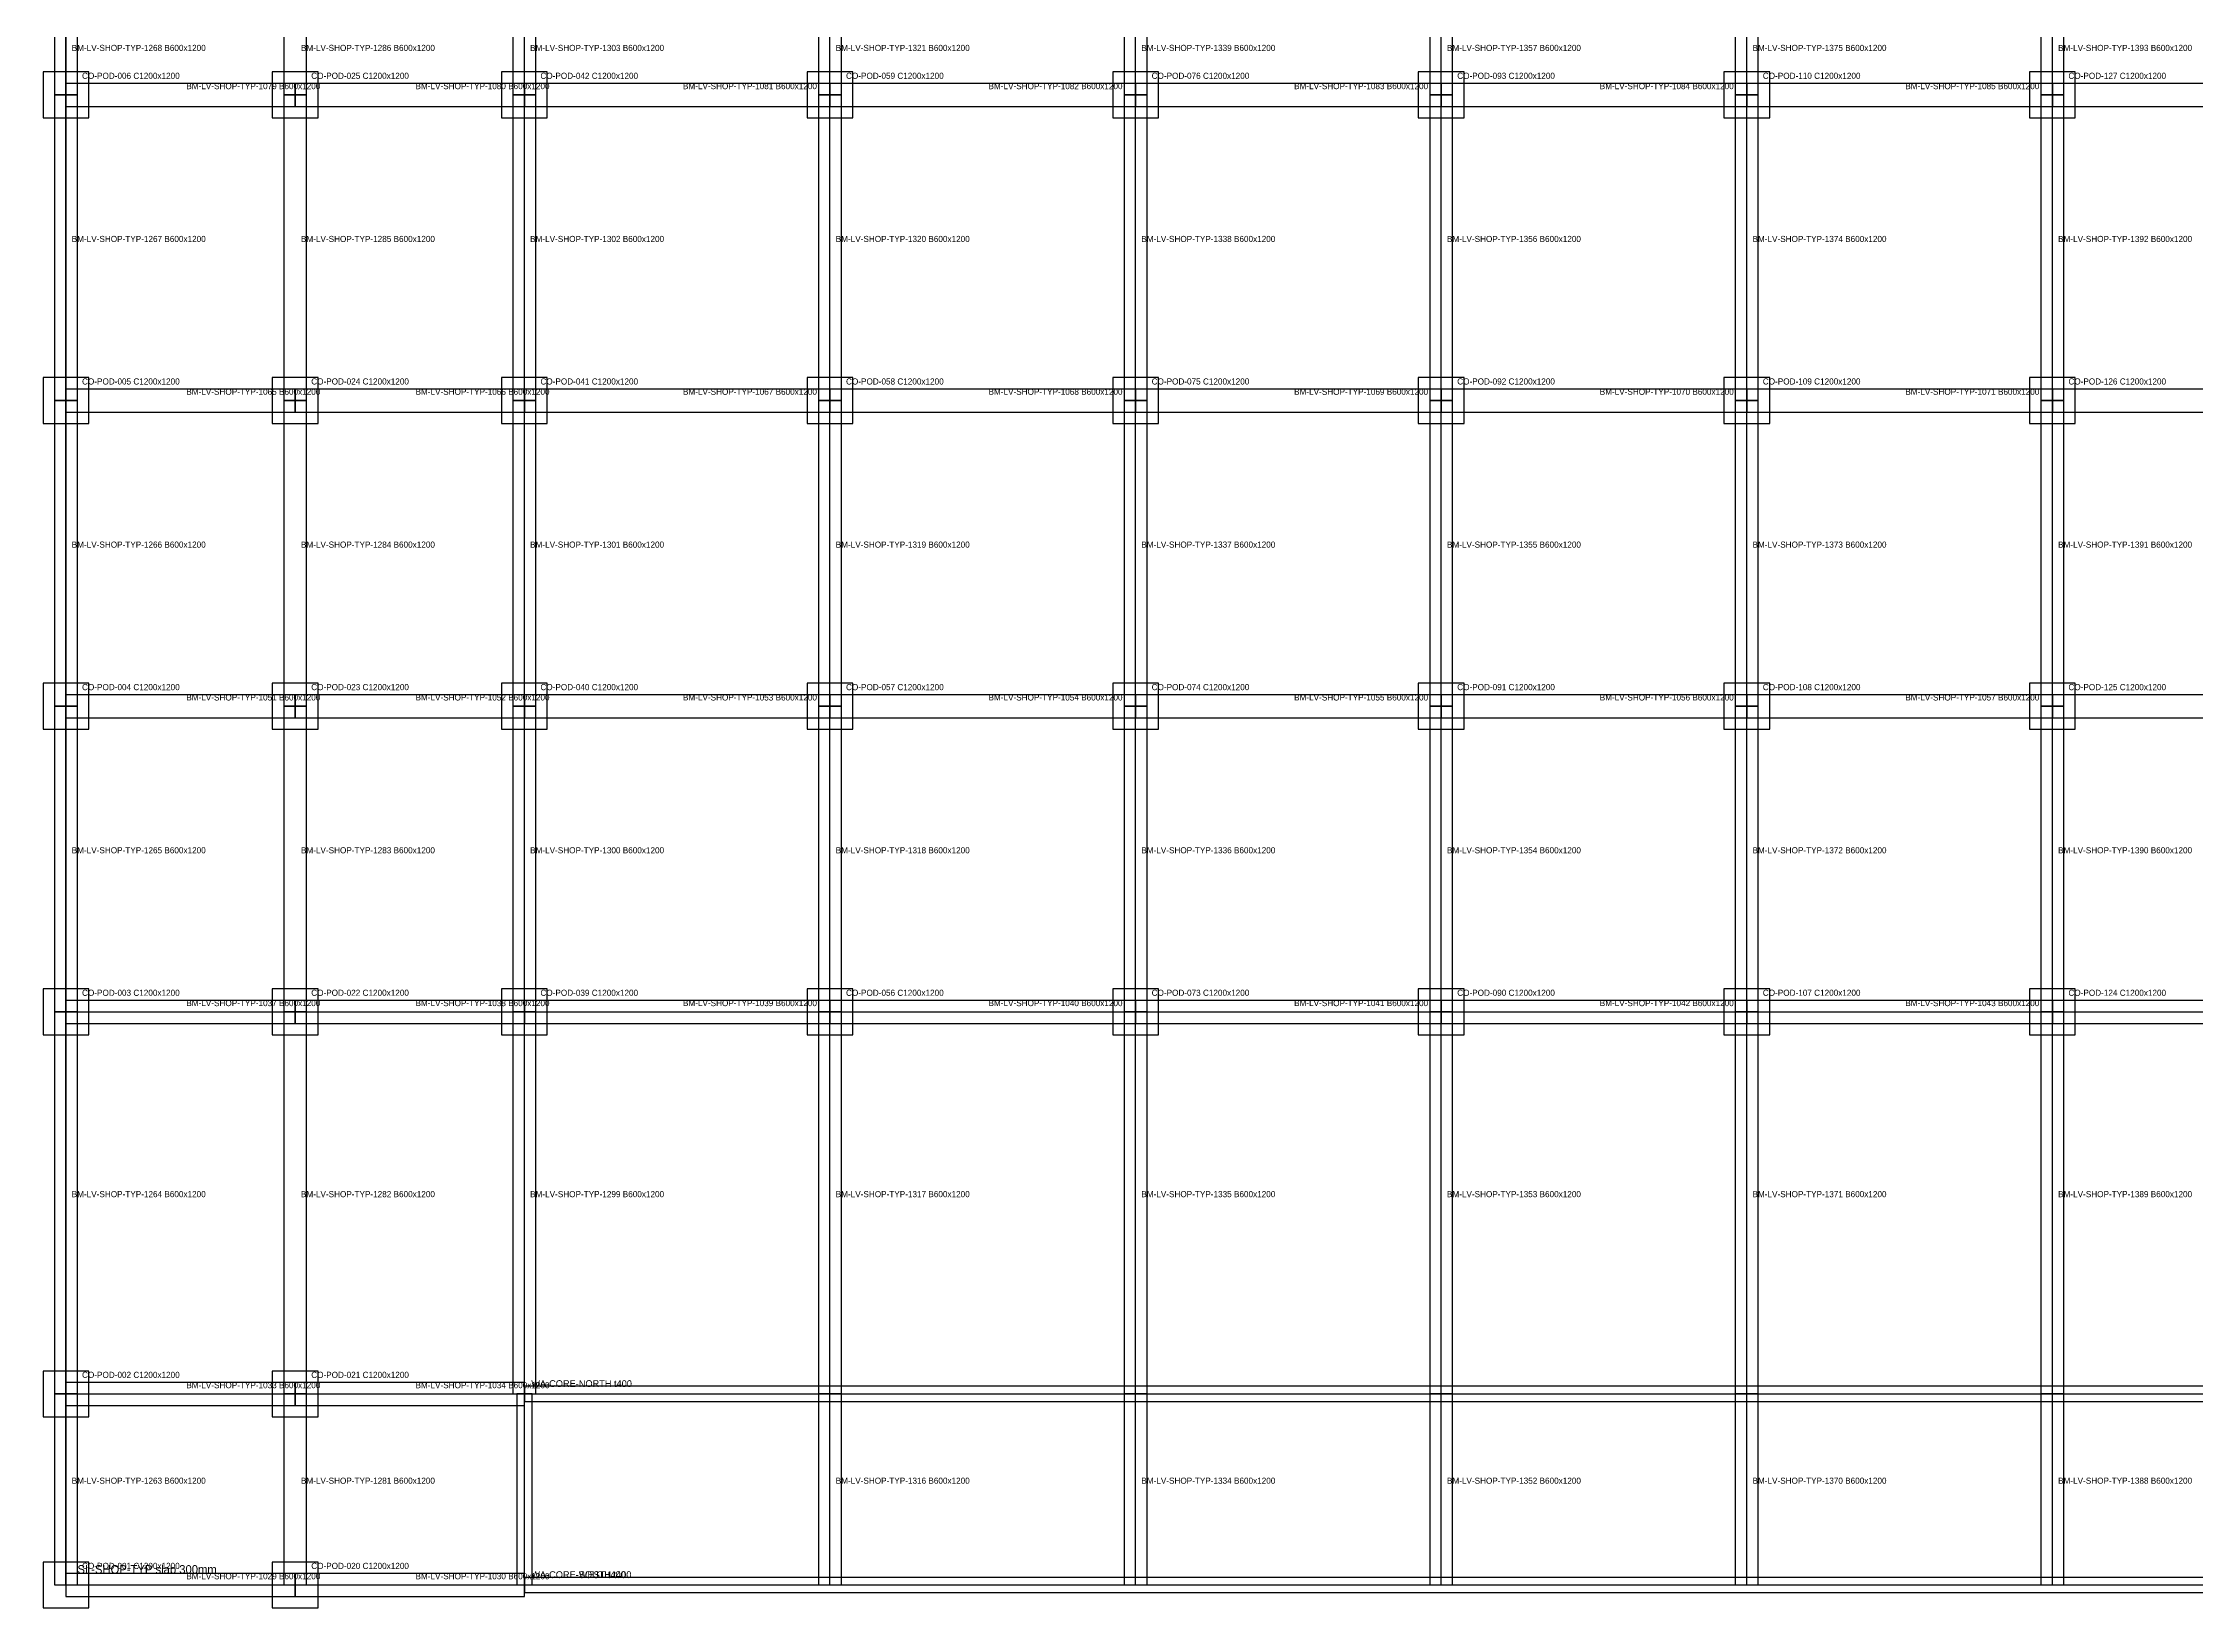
# Model space of a CAD drawing. Header units: millimetres. Extents: x -600 to 227101, y -254450 to 109948.
# Drawn here: x -600 to 55784, y -127600 to -86644 of the extents above; entities that cross this region are included whole.
import ezdxf

# ---------------------------------------------------------------- set-up
doc = ezdxf.new("R2010")
doc.units = ezdxf.units.MM
for name, color, linetype in [('LV-SHOP-TYP_BEAM', 5, 'Continuous'), ('LV-SHOP-TYP_COLUMN', 1, 'Continuous'), ('LV-SHOP-TYP_GRID', 8, 'Continuous'), ('LV-SHOP-TYP_SLAB', 7, 'Continuous'), ('LV-SHOP-TYP_WALL', 3, 'Continuous'), ('TEXT', 7, 'Continuous')]:
    doc.layers.add(name, color=color, linetype=linetype)

msp = doc.modelspace()

# ---------------------------------------------------------------- linework, layer by layer
at = {"layer": 'LV-SHOP-TYP_BEAM'}
for points in [[(-300, -88000), (300, -88000), (300, -86000), (-300, -86000), (-300, -88000)], [(5700, -88000), (6300, -88000), (6300, -86000), (5700, -86000), (5700, -88000)], [(11700, -88000), (12300, -88000), (12300, -86000), (11700, -86000), (11700, -88000)], [(19700, -88000), (20300, -88000), (20300, -86000), (19700, -86000), (19700, -88000)], [(27700, -88000), (28300, -88000), (28300, -86000), (27700, -86000), (27700, -88000)], [(35700, -88000), (36300, -88000), (36300, -86000), (35700, -86000), (35700, -88000)], [(43700, -88000), (44300, -88000), (44300, -86000), (43700, -86000), (43700, -88000)], [(51700, -88000), (52300, -88000), (52300, -86000), (51700, -86000), (51700, -88000)], [(0, -87700), (0, -88300), (6000, -88300), (6000, -87700), (0, -87700)], [(6000, -87700), (6000, -88300), (12000, -88300), (12000, -87700), (6000, -87700)], [(12000, -87700), (12000, -88300), (20000, -88300), (20000, -87700), (12000, -87700)], [(20000, -87700), (20000, -88300), (28000, -88300), (28000, -87700), (20000, -87700)], [(28000, -87700), (28000, -88300), (36000, -88300), (36000, -87700), (28000, -87700)], [(36000, -87700), (36000, -88300), (44000, -88300), (44000, -87700), (36000, -87700)], [(44000, -87700), (44000, -88300), (52000, -88300), (52000, -87700), (44000, -87700)], [(52000, -87700), (52000, -88300), (60000, -88300), (60000, -87700), (52000, -87700)], [(-300, -96000), (300, -96000), (300, -88000), (-300, -88000), (-300, -96000)], [(5700, -96000), (6300, -96000), (6300, -88000), (5700, -88000), (5700, -96000)], [(11700, -96000), (12300, -96000), (12300, -88000), (11700, -88000), (11700, -96000)], [(19700, -96000), (20300, -96000), (20300, -88000), (19700, -88000), (19700, -96000)], [(27700, -96000), (28300, -96000), (28300, -88000), (27700, -88000), (27700, -96000)], [(35700, -96000), (36300, -96000), (36300, -88000), (35700, -88000), (35700, -96000)], [(43700, -96000), (44300, -96000), (44300, -88000), (43700, -88000), (43700, -96000)], [(51700, -96000), (52300, -96000), (52300, -88000), (51700, -88000), (51700, -96000)], [(0, -95700), (0, -96300), (6000, -96300), (6000, -95700), (0, -95700)], [(6000, -95700), (6000, -96300), (12000, -96300), (12000, -95700), (6000, -95700)], [(12000, -95700), (12000, -96300), (20000, -96300), (20000, -95700), (12000, -95700)], [(20000, -95700), (20000, -96300), (28000, -96300), (28000, -95700), (20000, -95700)], [(28000, -95700), (28000, -96300), (36000, -96300), (36000, -95700), (28000, -95700)], [(36000, -95700), (36000, -96300), (44000, -96300), (44000, -95700), (36000, -95700)], [(44000, -95700), (44000, -96300), (52000, -96300), (52000, -95700), (44000, -95700)], [(52000, -95700), (52000, -96300), (60000, -96300), (60000, -95700), (52000, -95700)], [(-300, -104000), (300, -104000), (300, -96000), (-300, -96000), (-300, -104000)], [(5700, -104000), (6300, -104000), (6300, -96000), (5700, -96000), (5700, -104000)], [(11700, -104000), (12300, -104000), (12300, -96000), (11700, -96000), (11700, -104000)], [(19700, -104000), (20300, -104000), (20300, -96000), (19700, -96000), (19700, -104000)], [(27700, -104000), (28300, -104000), (28300, -96000), (27700, -96000), (27700, -104000)], [(35700, -104000), (36300, -104000), (36300, -96000), (35700, -96000), (35700, -104000)], [(43700, -104000), (44300, -104000), (44300, -96000), (43700, -96000), (43700, -104000)], [(51700, -104000), (52300, -104000), (52300, -96000), (51700, -96000), (51700, -104000)], [(0, -103700), (0, -104300), (6000, -104300), (6000, -103700), (0, -103700)], [(6000, -103700), (6000, -104300), (12000, -104300), (12000, -103700), (6000, -103700)], [(12000, -103700), (12000, -104300), (20000, -104300), (20000, -103700), (12000, -103700)], [(20000, -103700), (20000, -104300), (28000, -104300), (28000, -103700), (20000, -103700)], [(28000, -103700), (28000, -104300), (36000, -104300), (36000, -103700), (28000, -103700)], [(36000, -103700), (36000, -104300), (44000, -104300), (44000, -103700), (36000, -103700)], [(44000, -103700), (44000, -104300), (52000, -104300), (52000, -103700), (44000, -103700)], [(52000, -103700), (52000, -104300), (60000, -104300), (60000, -103700), (52000, -103700)], [(-300, -112000), (300, -112000), (300, -104000), (-300, -104000), (-300, -112000)], [(5700, -112000), (6300, -112000), (6300, -104000), (5700, -104000), (5700, -112000)], [(11700, -112000), (12300, -112000), (12300, -104000), (11700, -104000), (11700, -112000)], [(19700, -112000), (20300, -112000), (20300, -104000), (19700, -104000), (19700, -112000)], [(27700, -112000), (28300, -112000), (28300, -104000), (27700, -104000), (27700, -112000)], [(35700, -112000), (36300, -112000), (36300, -104000), (35700, -104000), (35700, -112000)], [(43700, -112000), (44300, -112000), (44300, -104000), (43700, -104000), (43700, -112000)], [(51700, -112000), (52300, -112000), (52300, -104000), (51700, -104000), (51700, -112000)], [(-300, -122000), (300, -122000), (300, -112000), (-300, -112000), (-300, -122000)], [(0, -111700), (0, -112300), (6000, -112300), (6000, -111700), (0, -111700)], [(5700, -122000), (6300, -122000), (6300, -112000), (5700, -112000), (5700, -122000)], [(6000, -111700), (6000, -112300), (12000, -112300), (12000, -111700), (6000, -111700)], [(11700, -122000), (12300, -122000), (12300, -112000), (11700, -112000), (11700, -122000)], [(12000, -111700), (12000, -112300), (20000, -112300), (20000, -111700), (12000, -111700)], [(19700, -122000), (20300, -122000), (20300, -112000), (19700, -112000), (19700, -122000)], [(20000, -111700), (20000, -112300), (28000, -112300), (28000, -111700), (20000, -111700)], [(27700, -122000), (28300, -122000), (28300, -112000), (27700, -112000), (27700, -122000)], [(28000, -111700), (28000, -112300), (36000, -112300), (36000, -111700), (28000, -111700)], [(35700, -122000), (36300, -122000), (36300, -112000), (35700, -112000), (35700, -122000)], [(36000, -111700), (36000, -112300), (44000, -112300), (44000, -111700), (36000, -111700)], [(43700, -122000), (44300, -122000), (44300, -112000), (43700, -112000), (43700, -122000)], [(44000, -111700), (44000, -112300), (52000, -112300), (52000, -111700), (44000, -111700)], [(51700, -122000), (52300, -122000), (52300, -112000), (51700, -112000), (51700, -122000)], [(52000, -111700), (52000, -112300), (60000, -112300), (60000, -111700), (52000, -111700)], [(0, -121700), (0, -122300), (6000, -122300), (6000, -121700), (0, -121700)], [(6000, -121700), (6000, -122300), (12000, -122300), (12000, -121700), (6000, -121700)], [(-300, -127000), (300, -127000), (300, -122000), (-300, -122000), (-300, -127000)], [(5700, -127000), (6300, -127000), (6300, -122000), (5700, -122000), (5700, -127000)], [(19700, -127000), (20300, -127000), (20300, -122000), (19700, -122000), (19700, -127000)], [(27700, -127000), (28300, -127000), (28300, -122000), (27700, -122000), (27700, -127000)], [(35700, -127000), (36300, -127000), (36300, -122000), (35700, -122000), (35700, -127000)], [(43700, -127000), (44300, -127000), (44300, -122000), (43700, -122000), (43700, -127000)], [(51700, -127000), (52300, -127000), (52300, -122000), (51700, -122000), (51700, -127000)], [(0, -126700), (0, -127300), (6000, -127300), (6000, -126700), (0, -126700)], [(6000, -126700), (6000, -127300), (12000, -127300), (12000, -126700), (6000, -126700)]]:
    msp.add_lwpolyline(points, close=True, dxfattribs=at)
at = {"layer": 'LV-SHOP-TYP_COLUMN'}
for points in [[(-600, -88600), (600, -88600), (600, -87400), (-600, -87400), (-600, -88600)], [(5400, -88600), (6600, -88600), (6600, -87400), (5400, -87400), (5400, -88600)], [(11400, -88600), (12600, -88600), (12600, -87400), (11400, -87400), (11400, -88600)], [(19400, -88600), (20600, -88600), (20600, -87400), (19400, -87400), (19400, -88600)], [(27400, -88600), (28600, -88600), (28600, -87400), (27400, -87400), (27400, -88600)], [(35400, -88600), (36600, -88600), (36600, -87400), (35400, -87400), (35400, -88600)], [(43400, -88600), (44600, -88600), (44600, -87400), (43400, -87400), (43400, -88600)], [(51400, -88600), (52600, -88600), (52600, -87400), (51400, -87400), (51400, -88600)], [(-600, -96600), (600, -96600), (600, -95400), (-600, -95400), (-600, -96600)], [(5400, -96600), (6600, -96600), (6600, -95400), (5400, -95400), (5400, -96600)], [(11400, -96600), (12600, -96600), (12600, -95400), (11400, -95400), (11400, -96600)], [(19400, -96600), (20600, -96600), (20600, -95400), (19400, -95400), (19400, -96600)], [(27400, -96600), (28600, -96600), (28600, -95400), (27400, -95400), (27400, -96600)], [(35400, -96600), (36600, -96600), (36600, -95400), (35400, -95400), (35400, -96600)], [(43400, -96600), (44600, -96600), (44600, -95400), (43400, -95400), (43400, -96600)], [(51400, -96600), (52600, -96600), (52600, -95400), (51400, -95400), (51400, -96600)], [(-600, -104600), (600, -104600), (600, -103400), (-600, -103400), (-600, -104600)], [(5400, -104600), (6600, -104600), (6600, -103400), (5400, -103400), (5400, -104600)], [(11400, -104600), (12600, -104600), (12600, -103400), (11400, -103400), (11400, -104600)], [(19400, -104600), (20600, -104600), (20600, -103400), (19400, -103400), (19400, -104600)], [(27400, -104600), (28600, -104600), (28600, -103400), (27400, -103400), (27400, -104600)], [(35400, -104600), (36600, -104600), (36600, -103400), (35400, -103400), (35400, -104600)], [(43400, -104600), (44600, -104600), (44600, -103400), (43400, -103400), (43400, -104600)], [(51400, -104600), (52600, -104600), (52600, -103400), (51400, -103400), (51400, -104600)], [(-600, -112600), (600, -112600), (600, -111400), (-600, -111400), (-600, -112600)], [(5400, -112600), (6600, -112600), (6600, -111400), (5400, -111400), (5400, -112600)], [(11400, -112600), (12600, -112600), (12600, -111400), (11400, -111400), (11400, -112600)], [(19400, -112600), (20600, -112600), (20600, -111400), (19400, -111400), (19400, -112600)], [(27400, -112600), (28600, -112600), (28600, -111400), (27400, -111400), (27400, -112600)], [(35400, -112600), (36600, -112600), (36600, -111400), (35400, -111400), (35400, -112600)], [(43400, -112600), (44600, -112600), (44600, -111400), (43400, -111400), (43400, -112600)], [(51400, -112600), (52600, -112600), (52600, -111400), (51400, -111400), (51400, -112600)], [(-600, -122600), (600, -122600), (600, -121400), (-600, -121400), (-600, -122600)], [(5400, -122600), (6600, -122600), (6600, -121400), (5400, -121400), (5400, -122600)], [(-600, -127600), (600, -127600), (600, -126400), (-600, -126400), (-600, -127600)], [(5400, -127600), (6600, -127600), (6600, -126400), (5400, -126400), (5400, -127600)]]:
    msp.add_lwpolyline(points, close=True, dxfattribs=at)
at = {"layer": 'LV-SHOP-TYP_GRID'}
for points in [[(0, -127000), (0, -25000)], [(12000, -127000), (12000, -25000)], [(20000, -127000), (20000, -25000)], [(28000, -127000), (28000, -25000)], [(36000, -127000), (36000, -25000)], [(44000, -127000), (44000, -25000)], [(52000, -127000), (52000, -25000)], [(0, -112000), (104000, -112000)], [(0, -122000), (104000, -122000)], [(0, -127000), (104000, -127000)]]:
    msp.add_lwpolyline(points, dxfattribs=at)
at = {"layer": 'LV-SHOP-TYP_SLAB'}
msp.add_lwpolyline([(0, -127000), (104000, -127000), (104000, -25000), (0, -25000), (0, -127000)], close=True, dxfattribs=at)
at = {"layer": 'LV-SHOP-TYP_WALL'}
for points in [[(11800, -127000), (12200, -127000), (12200, -122000), (11800, -122000), (11800, -127000)], [(12000, -121800), (12000, -122200), (92000, -122200), (92000, -121800), (12000, -121800)], [(12000, -126800), (12000, -127200), (92000, -127200), (92000, -126800), (12000, -126800)]]:
    msp.add_lwpolyline(points, close=True, dxfattribs=at)

# ---------------------------------------------------------------- texts
at = {"layer": 'TEXT'}
for s, height, p in [('BM-LV-SHOP-TYP-1268 B600x1200', 160, (150, -86850)), ('BM-LV-SHOP-TYP-1286 B600x1200', 160, (6150, -86850)), ('BM-LV-SHOP-TYP-1303 B600x1200', 160, (12150, -86850)), ('BM-LV-SHOP-TYP-1321 B600x1200', 160, (20150, -86850)), ('BM-LV-SHOP-TYP-1339 B600x1200', 160, (28150, -86850)), ('BM-LV-SHOP-TYP-1357 B600x1200', 160, (36150, -86850)), ('BM-LV-SHOP-TYP-1375 B600x1200', 160, (44150, -86850)), ('BM-LV-SHOP-TYP-1393 B600x1200', 160, (52150, -86850)), ('CO-POD-006 C1200x1200', 160, (420, -87580)), ('BM-LV-SHOP-TYP-1079 B600x1200', 160, (3150, -87850)), ('CO-POD-025 C1200x1200', 160, (6420, -87580)), ('BM-LV-SHOP-TYP-1080 B600x1200', 160, (9150, -87850)), ('CO-POD-042 C1200x1200', 160, (12420, -87580)), ('BM-LV-SHOP-TYP-1081 B600x1200', 160, (16150, -87850)), ('CO-POD-059 C1200x1200', 160, (20420, -87580)), ('BM-LV-SHOP-TYP-1082 B600x1200', 160, (24150, -87850)), ('CO-POD-076 C1200x1200', 160, (28420, -87580)), ('BM-LV-SHOP-TYP-1083 B600x1200', 160, (32150, -87850)), ('CO-POD-093 C1200x1200', 160, (36420, -87580)), ('BM-LV-SHOP-TYP-1084 B600x1200', 160, (40150, -87850)), ('CO-POD-110 C1200x1200', 160, (44420, -87580)), ('BM-LV-SHOP-TYP-1085 B600x1200', 160, (48150, -87850)), ('CO-POD-127 C1200x1200', 160, (52420, -87580)), ('BM-LV-SHOP-TYP-1267 B600x1200', 160, (150, -91850)), ('BM-LV-SHOP-TYP-1285 B600x1200', 160, (6150, -91850)), ('BM-LV-SHOP-TYP-1302 B600x1200', 160, (12150, -91850)), ('BM-LV-SHOP-TYP-1320 B600x1200', 160, (20150, -91850)), ('BM-LV-SHOP-TYP-1338 B600x1200', 160, (28150, -91850)), ('BM-LV-SHOP-TYP-1356 B600x1200', 160, (36150, -91850)), ('BM-LV-SHOP-TYP-1374 B600x1200', 160, (44150, -91850)), ('BM-LV-SHOP-TYP-1392 B600x1200', 160, (52150, -91850)), ('CO-POD-005 C1200x1200', 160, (420, -95580)), ('BM-LV-SHOP-TYP-1065 B600x1200', 160, (3150, -95850)), ('CO-POD-024 C1200x1200', 160, (6420, -95580)), ('BM-LV-SHOP-TYP-1066 B600x1200', 160, (9150, -95850)), ('CO-POD-041 C1200x1200', 160, (12420, -95580)), ('BM-LV-SHOP-TYP-1067 B600x1200', 160, (16150, -95850)), ('CO-POD-058 C1200x1200', 160, (20420, -95580)), ('BM-LV-SHOP-TYP-1068 B600x1200', 160, (24150, -95850)), ('CO-POD-075 C1200x1200', 160, (28420, -95580)), ('BM-LV-SHOP-TYP-1069 B600x1200', 160, (32150, -95850)), ('CO-POD-092 C1200x1200', 160, (36420, -95580)), ('BM-LV-SHOP-TYP-1070 B600x1200', 160, (40150, -95850)), ('CO-POD-109 C1200x1200', 160, (44420, -95580)), ('BM-LV-SHOP-TYP-1071 B600x1200', 160, (48150, -95850)), ('CO-POD-126 C1200x1200', 160, (52420, -95580)), ('BM-LV-SHOP-TYP-1266 B600x1200', 160, (150, -99850)), ('BM-LV-SHOP-TYP-1284 B600x1200', 160, (6150, -99850)), ('BM-LV-SHOP-TYP-1301 B600x1200', 160, (12150, -99850)), ('BM-LV-SHOP-TYP-1319 B600x1200', 160, (20150, -99850)), ('BM-LV-SHOP-TYP-1337 B600x1200', 160, (28150, -99850)), ('BM-LV-SHOP-TYP-1355 B600x1200', 160, (36150, -99850)), ('BM-LV-SHOP-TYP-1373 B600x1200', 160, (44150, -99850)), ('BM-LV-SHOP-TYP-1391 B600x1200', 160, (52150, -99850)), ('CO-POD-004 C1200x1200', 160, (420, -103580)), ('BM-LV-SHOP-TYP-1051 B600x1200', 160, (3150, -103850)), ('CO-POD-023 C1200x1200', 160, (6420, -103580)), ('BM-LV-SHOP-TYP-1052 B600x1200', 160, (9150, -103850)), ('CO-POD-040 C1200x1200', 160, (12420, -103580)), ('BM-LV-SHOP-TYP-1053 B600x1200', 160, (16150, -103850)), ('CO-POD-057 C1200x1200', 160, (20420, -103580)), ('BM-LV-SHOP-TYP-1054 B600x1200', 160, (24150, -103850)), ('CO-POD-074 C1200x1200', 160, (28420, -103580)), ('BM-LV-SHOP-TYP-1055 B600x1200', 160, (32150, -103850)), ('CO-POD-091 C1200x1200', 160, (36420, -103580)), ('BM-LV-SHOP-TYP-1056 B600x1200', 160, (40150, -103850)), ('CO-POD-108 C1200x1200', 160, (44420, -103580)), ('BM-LV-SHOP-TYP-1057 B600x1200', 160, (48150, -103850)), ('CO-POD-125 C1200x1200', 160, (52420, -103580)), ('BM-LV-SHOP-TYP-1265 B600x1200', 160, (150, -107850)), ('BM-LV-SHOP-TYP-1283 B600x1200', 160, (6150, -107850)), ('BM-LV-SHOP-TYP-1300 B600x1200', 160, (12150, -107850)), ('BM-LV-SHOP-TYP-1318 B600x1200', 160, (20150, -107850)), ('BM-LV-SHOP-TYP-1336 B600x1200', 160, (28150, -107850)), ('BM-LV-SHOP-TYP-1354 B600x1200', 160, (36150, -107850)), ('BM-LV-SHOP-TYP-1372 B600x1200', 160, (44150, -107850)), ('BM-LV-SHOP-TYP-1390 B600x1200', 160, (52150, -107850)), ('CO-POD-003 C1200x1200', 160, (420, -111580)), ('CO-POD-022 C1200x1200', 160, (6420, -111580)), ('CO-POD-039 C1200x1200', 160, (12420, -111580)), ('CO-POD-056 C1200x1200', 160, (20420, -111580)), ('CO-POD-073 C1200x1200', 160, (28420, -111580)), ('CO-POD-090 C1200x1200', 160, (36420, -111580)), ('CO-POD-107 C1200x1200', 160, (44420, -111580)), ('CO-POD-124 C1200x1200', 160, (52420, -111580)), ('BM-LV-SHOP-TYP-1037 B600x1200', 160, (3150, -111850)), ('BM-LV-SHOP-TYP-1038 B600x1200', 160, (9150, -111850)), ('BM-LV-SHOP-TYP-1039 B600x1200', 160, (16150, -111850)), ('BM-LV-SHOP-TYP-1040 B600x1200', 160, (24150, -111850)), ('BM-LV-SHOP-TYP-1041 B600x1200', 160, (32150, -111850)), ('BM-LV-SHOP-TYP-1042 B600x1200', 160, (40150, -111850)), ('BM-LV-SHOP-TYP-1043 B600x1200', 160, (48150, -111850)), ('BM-LV-SHOP-TYP-1264 B600x1200', 160, (150, -116850)), ('BM-LV-SHOP-TYP-1282 B600x1200', 160, (6150, -116850)), ('BM-LV-SHOP-TYP-1299 B600x1200', 160, (12150, -116850)), ('BM-LV-SHOP-TYP-1317 B600x1200', 160, (20150, -116850)), ('BM-LV-SHOP-TYP-1335 B600x1200', 160, (28150, -116850)), ('BM-LV-SHOP-TYP-1353 B600x1200', 160, (36150, -116850)), ('BM-LV-SHOP-TYP-1371 B600x1200', 160, (44150, -116850)), ('BM-LV-SHOP-TYP-1389 B600x1200', 160, (52150, -116850)), ('CO-POD-002 C1200x1200', 160, (420, -121580)), ('BM-LV-SHOP-TYP-1033 B600x1200', 160, (3150, -121850)), ('CO-POD-021 C1200x1200', 160, (6420, -121580)), ('BM-LV-SHOP-TYP-1034 B600x1200', 160, (9150, -121850)), ('WA-CORE-NORTH t400', 180, (12180, -121820)), ('BM-LV-SHOP-TYP-1263 B600x1200', 160, (150, -124350)), ('BM-LV-SHOP-TYP-1281 B600x1200', 160, (6150, -124350)), ('BM-LV-SHOP-TYP-1316 B600x1200', 160, (20150, -124350)), ('BM-LV-SHOP-TYP-1334 B600x1200', 160, (28150, -124350)), ('BM-LV-SHOP-TYP-1352 B600x1200', 160, (36150, -124350)), ('BM-LV-SHOP-TYP-1370 B600x1200', 160, (44150, -124350)), ('BM-LV-SHOP-TYP-1388 B600x1200', 160, (52150, -124350)), ('SL-SHOP-TYP slab 300mm', 220, (300, -126700)), ('CO-POD-001 C1200x1200', 160, (420, -126580)), ('BM-LV-SHOP-TYP-1029 B600x1200', 160, (3150, -126850)), ('CO-POD-020 C1200x1200', 160, (6420, -126580)), ('BM-LV-SHOP-TYP-1030 B600x1200', 160, (9150, -126850)), ('WA-CORE-SOUTH t400', 180, (12180, -126820)), ('WA-CORE-WEST t400', 180, (12180, -126820))]:
    msp.add_text(s, height=height, dxfattribs=at).set_placement(p)

doc.saveas('drawing.dxf')
